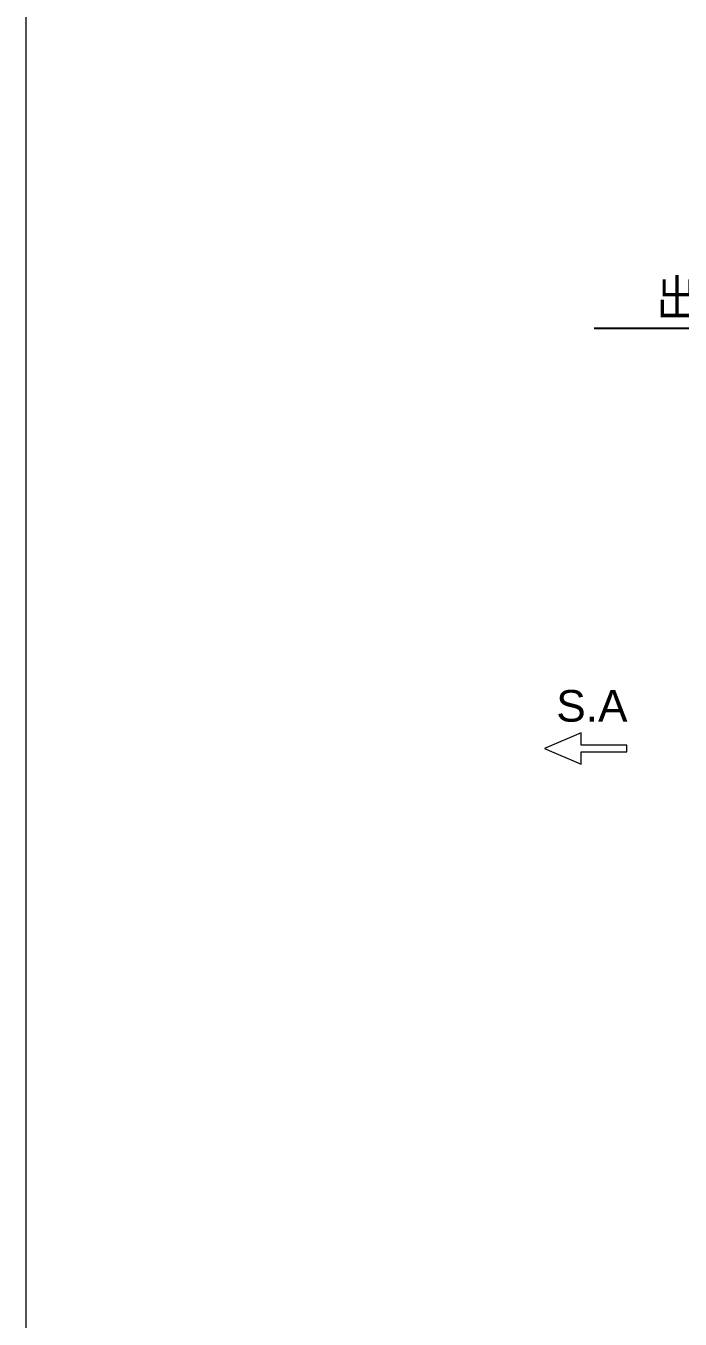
# Model space of a CAD drawing. Header units: millimetres. Extents: x -69706 to 52883, y -6882 to 68885.
# Drawn here: x -69706 to -67722, y 31301 to 35222 of the extents above; entities that cross this region are included whole.
import ezdxf
from ezdxf import colors
from ezdxf.entities.mleader import LeaderData, LeaderLine
from ezdxf.math import Vec2, Vec3

# ---------------------------------------------------------------- set-up
doc = ezdxf.new("R2010")
doc.units = ezdxf.units.MM
doc.layers.add('DIM', color=3, linetype='Continuous', lineweight=20)
doc.styles.add('CHINA', font='simplex.shx', dxfattribs={"bigfont": 'chineset.shx'})

msp = doc.modelspace()

# ---------------------------------------------------------------- linework, layer by layer
at = {"lineweight": 20}
msp.add_lwpolyline([(-69706.402, 29187.619), (-49391.389, 29187.619), (-49391.389, 43288.747), (-69706.402, 43288.747)], close=True, dxfattribs=at)
at = {"layer": 'DIM'}
msp.add_lwpolyline([(-68022.507, 33021.213), (-67883.582, 33021.213), (-67883.582, 33041.236), (-68022.507, 33041.236), (-68022.507, 33078.9), (-68133.768, 33031.224), (-68022.507, 32983.548)], close=True, dxfattribs=at)

# ---------------------------------------------------------------- texts
at = {"layer": 'DIM', "insert": (-68097.797, 33208.531), "char_height": 96, "width": 156.10538, "attachment_point": 1, "style": 'CHINA'}
msp.add_mtext('{\\fArial|b0|i0|c0|p34;S.A}', dxfattribs=at)

# ---------------------------------------------------------------- leaders
at = {"layer": 'DIM', "ltscale": 3}
ml = msp.add_multileader_mtext('Standard', dxfattribs=at)
ml.set_content('{\\C3;出口法蘭}', color=256, style='CHINA')
ml.set_leader_properties()
ml.build(insert=Vec2(0, 0))
ml.multileader.update_dxf_attribs({"text_right_attachment_type": 6, "dogleg_length": 3, "arrow_head_size": 75, "scale": 25})
ctx = ml.context
ctx.base_point, ctx.scale, ctx.char_height, ctx.arrow_head_size, ctx.landing_gap_size, ctx.plane_origin = Vec3(-67795.643, 34391.658), 25, 125, 75, 25, Vec3(-66973.552, 32588.634)
ctx.right_attachment, ctx.text_align_type = 6, 2
notes = []
notes.append((ctx, [(0, (1, 1, 0), (-67194.081, 34304.158), (-1, 0), 75, [(0, [(-66943.79, 34061.338)], 0, [])])]))
ctx.mtext.insert, ctx.mtext.alignment, ctx.mtext.flow_direction = Vec3(-67294.081, 34454.158), 3, 5
for ctx, leaders in notes:
    for number, flags, end, landing, length, lines in leaders:
        leader = LeaderData()
        leader.index, (leader.has_last_leader_line, leader.has_dogleg_vector, leader.attachment_direction) = number, flags
        leader.last_leader_point, leader.dogleg_vector, leader.dogleg_length = Vec3(end), Vec3(landing), length
        for number, points, colour, breaks in lines:
            line = LeaderLine()
            line.index, line.vertices, line.color, line.breaks = number, Vec3.list(points), colors.encode_raw_color(colour), breaks
            leader.lines.append(line)
        ctx.leaders.append(leader)

doc.saveas('drawing.dxf')
